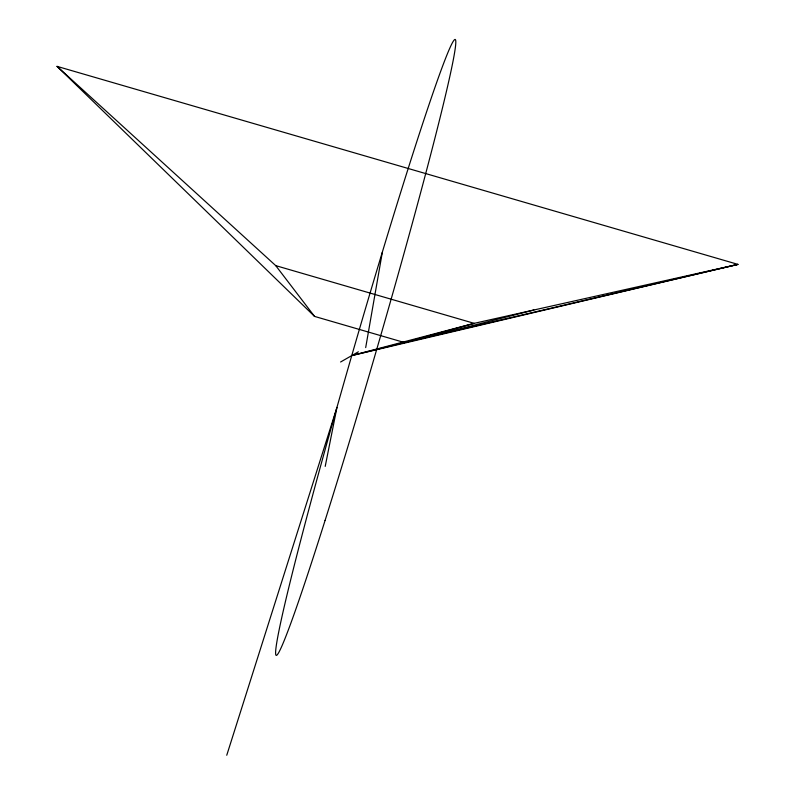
<?xml version="1.0" encoding="UTF-8"?>
<svg xmlns="http://www.w3.org/2000/svg" width="795" height="795" viewBox="0 0 795 795"><rect width="100%" height="100%" fill="white"/><g stroke="black" fill="none" stroke-linecap="round" stroke-linejoin="round"><path stroke-width="1.19" d="M365.69 347.594L382.286 252.532M325.205 466.397L336.961 407.408L226.754 755.25M340.588 362.003L358.376 351.797M404.496 342.556L474.178 323.346L737.959 264.387L57.041 66.363L314.542 316.4L404.496 342.556L737.959 264.387L351.797 355.564L474.178 323.346L275.746 265.639L57.041 66.363M275.746 265.639L314.542 316.4M533.892 310A320.584 4.422 -13.8 0 1 351.797 355.564M325.076 520.457A320.584 11.12 -73.8 0 0 455.714 40.565A320.584 11.12 -73.8 0 0 316.301 481.77A320.584 11.12 -73.8 0 0 325.076 520.457"/></g></svg>
